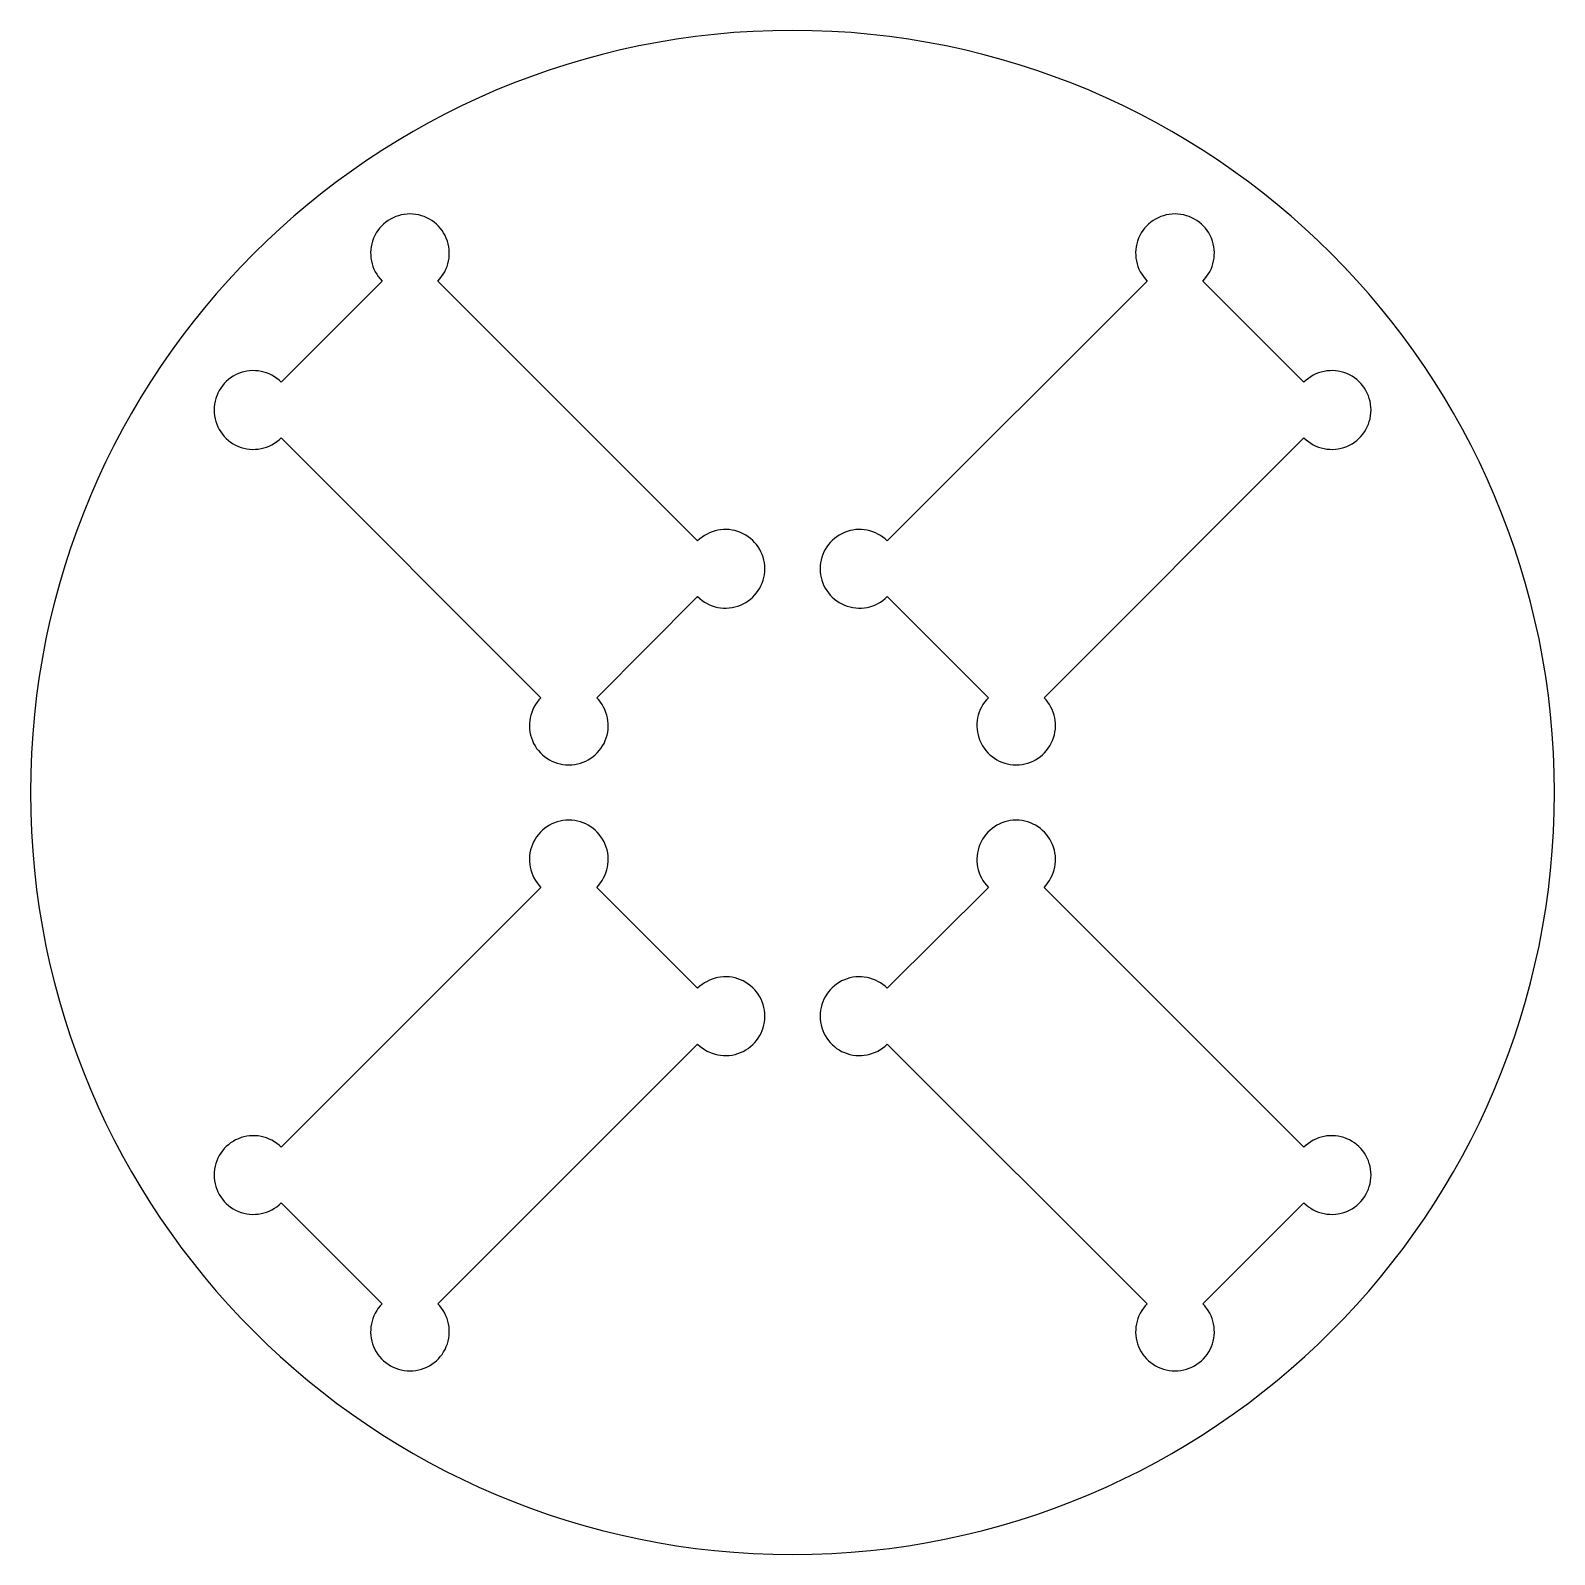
# Model space of a CAD drawing. Header units: millimetres. Extents: x 0 to 124, y 0 to 124.
import ezdxf

# ---------------------------------------------------------------- set-up
doc = ezdxf.new("R2010")
doc.units = ezdxf.units.MM
doc.layers.add('CUT', color=1, linetype='Continuous')

msp = doc.modelspace()

# ---------------------------------------------------------------- linework, layer by layer
at = {"layer": 'CUT'}
for points in [[(123.81, 61.91, 1), (0, 61.91, 1)], [(54.2, 77.82, 2.414214), (54.2, 82.34), (33.09, 103.45, 2.414214), (28.57, 103.45), (20.37, 95.24, 2.414214), (20.37, 90.72), (41.47, 69.61, 2.414214), (46, 69.61)], [(77.82, 69.61, 2.414214), (82.34, 69.61), (103.45, 90.72, 2.414214), (103.45, 95.24), (95.24, 103.45, 2.414214), (90.72, 103.45), (69.61, 82.34, 2.414214), (69.61, 77.82)], [(28.57, 20.37, 2.414214), (33.09, 20.37), (54.2, 41.47, 2.414214), (54.2, 46), (46, 54.2, 2.414214), (41.47, 54.2), (20.37, 33.09, 2.414214), (20.37, 28.57)], [(103.45, 28.57, 2.414214), (103.45, 33.09), (82.34, 54.2, 2.414214), (77.82, 54.2), (69.61, 46, 2.414214), (69.61, 41.47), (90.72, 20.37, 2.414214), (95.24, 20.37)]]:
    msp.add_lwpolyline(points, format="xyb", close=True, dxfattribs=at)

doc.saveas('drawing.dxf')
